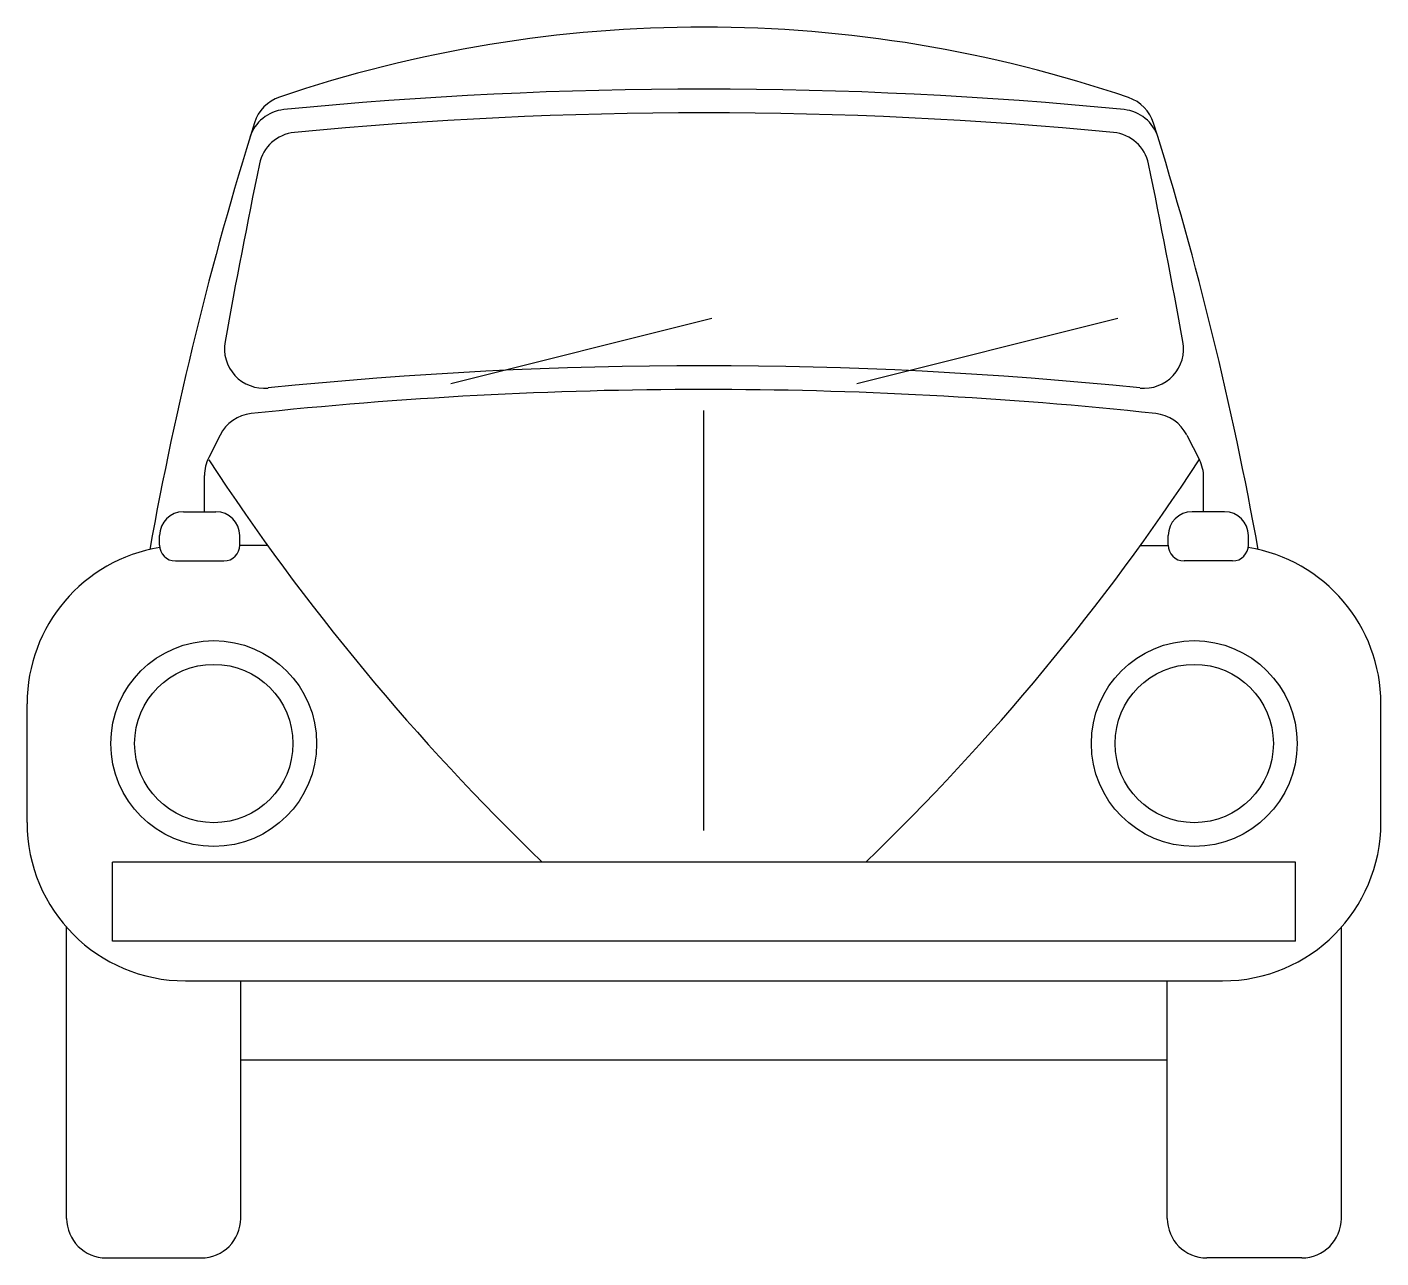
# Model space of a CAD drawing. Extents: x 22.9 to 24.61, y 15.96 to 17.51.
import ezdxf

# ---------------------------------------------------------------- set-up
doc = ezdxf.new("R2010")
doc.units = 0
doc.header["$MEASUREMENT"] = 0
doc.layers.get('0').update_dxf_attribs({"linetype": 'CONTINUOUS'})

msp = doc.modelspace()

# ---------------------------------------------------------------- linework, layer by layer
at = {"color": 9}
for p, q in [((23.4375, 17.0615), (23.7673, 17.144)), ((23.9504, 17.0615), (24.2802, 17.144)), ((23.7574, 16.4969), (23.7574, 17.0272)), ((23.146, 16.9963), (23.1316, 16.9679)), ((24.3674, 16.9964), (24.3833, 16.9652)), ((23.1262, 16.8995), (23.1262, 16.9453)), ((24.3887, 16.8995), (24.3887, 16.9426)), ((23.0996, 16.8995), (23.1408, 16.8995)), ((24.4152, 16.8995), (24.374, 16.8995)), ((23.0696, 16.8573), (23.0696, 16.8695)), ((23.1708, 16.8573), (23.1708, 16.8695)), ((24.344, 16.8573), (24.344, 16.8695)), ((24.4452, 16.8573), (24.4452, 16.8695)), ((23.206, 16.857), (23.1708, 16.857)), ((24.3089, 16.857), (24.344, 16.857)), ((23.0896, 16.8373), (23.1508, 16.8373)), ((24.4252, 16.8373), (24.364, 16.8373)), ((24.5047, 16.457), (23.0101, 16.457)), ((23.0101, 16.357), (23.0101, 16.457)), ((24.5047, 16.357), (24.5047, 16.457)), ((24.5047, 16.357), (23.0101, 16.357)), ((24.3427, 16.207), (23.1721, 16.207))]:
    msp.add_line(p, q, dxfattribs=at)
for p, q in [((22.9021, 16.507), (22.9021, 16.657)), ((24.6127, 16.507), (24.6127, 16.657)), ((22.9521, 16.007), (22.9521, 16.3747)), ((24.5627, 16.007), (24.5627, 16.3747)), ((23.1021, 16.307), (24.4127, 16.307)), ((23.1721, 16.007), (23.1721, 16.307)), ((24.3427, 16.007), (24.3427, 16.307)), ((23.0021, 15.957), (23.1221, 15.957)), ((24.5127, 15.957), (24.3927, 15.957))]:
    msp.add_line(p, q)
for centre, radius in [((23.138, 16.6067), 0.13), ((24.3768, 16.6067), 0.13), ((23.138, 16.6067), 0.1), ((24.3768, 16.6067), 0.1)]:
    msp.add_circle(centre, radius, dxfattribs=at)
for centre, radius, start, end in [((23.7566, 15.846), 1.6656, 71.1786, 108.75), ((23.2372, 17.3759), 0.05, 108.75, 162.6299), ((24.2778, 17.3752), 0.05, 17.3612, 71.1786), ((23.2315, 17.3576), 0.05, 95.5953, 162.8798), ((24.2833, 17.3576), 0.05, 17.1202, 84.4047), ((27.433, 16.0634), 4.4463, 162.6299, 169.7851), ((20.0818, 16.0634), 4.4463, 10.2149, 17.3612), ((23.1021, 16.657), 0.2, 99.3066, 180), ((24.4127, 16.657), 0.2, 0, 80.6934), ((23.1021, 16.507), 0.2, 180, 270), ((24.4127, 16.507), 0.2, 270, 0), ((23.0021, 16.007), 0.05, 180, 270), ((23.1221, 16.007), 0.05, 270, 0), ((24.3927, 16.007), 0.05, 180, 270), ((24.5127, 16.007), 0.05, 270, 0)]:
    msp.add_arc(centre, radius, start, end)
for centre, radius, start, end in [((23.7574, 11.9899), 5.4434, 84.4047, 95.5953), ((23.7574, 11.9899), 5.4134, 84.5137, 95.4863), ((23.2446, 17.3287), 0.05, 95.4863, 168.4406), ((24.2702, 17.3287), 0.05, 11.5594, 84.5137), ((33.6097, 15.2087), 10.6297, 168.44064, 169.67176), ((13.9051, 15.2087), 10.6297, 10.32824, 11.55936), ((23.2015, 17.1055), 0.05, 169.6718, 275.8404), ((24.3134, 17.1055), 0.05, 264.1596, 10.3282), ((23.7574, 11.6705), 5.4134, 84.1596, 95.8404), ((23.7574, 11.6705), 5.3834, 83.9145, 96.1013), ((23.1905, 16.9737), 0.05, 96.1013, 153.106), ((24.3228, 16.9738), 0.05, 26.894, 83.9145), ((23.1762, 16.9453), 0.05, 153.106, 180), ((25.6026, 18.5851), 2.9547, 213.2484, 226.0752), ((21.9122, 18.5851), 2.9547, 313.9248, 326.7516), ((24.3387, 16.9426), 0.05, 360, 26.894), ((23.0996, 16.8695), 0.03, 90, 180), ((23.1408, 16.8695), 0.03, 0, 90), ((24.374, 16.8695), 0.03, 90, 180), ((24.4152, 16.8695), 0.03, 0, 90), ((23.0896, 16.8573), 0.02, 180, 270), ((23.1508, 16.8573), 0.02, 270, 0), ((24.364, 16.8573), 0.02, 180, 270), ((24.4252, 16.8573), 0.02, 270, 0)]:
    msp.add_arc(centre, radius, start, end, dxfattribs=at)

doc.saveas('drawing.dxf')
